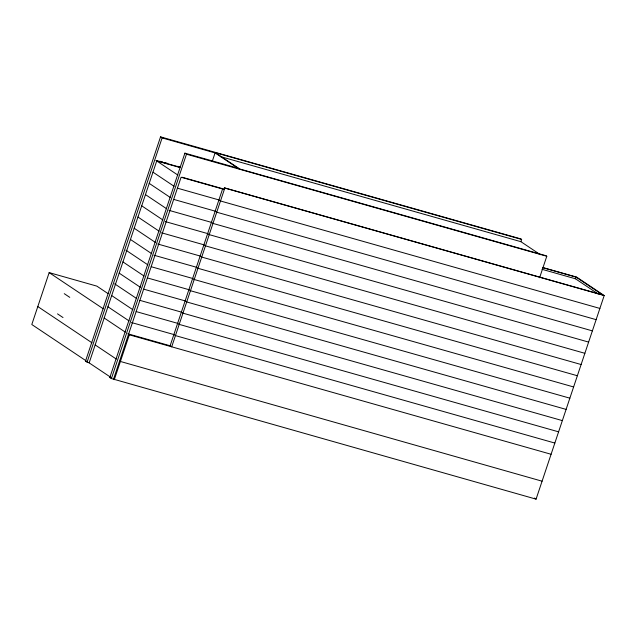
<?xml version="1.0" encoding="UTF-8"?>
<svg xmlns="http://www.w3.org/2000/svg" width="636" height="636" viewBox="0 0 636 636"><rect width="100%" height="100%" fill="white"/><g stroke="black" fill="none" stroke-linecap="round" stroke-linejoin="round"><path stroke-width="0.95" d="M108.16 293.689L96.839 286.12L49.163 272.613L31.8 324.511L85.947 360.723M110.322 377.029L89.159 362.878L85.47 361.224L160.542 136.859L520.868 238.905L521.647 239.43L520.9 241.68L540.385 254.71M87.045 362.274L162.116 137.909L160.542 136.859M89.159 362.878L156.726 160.948L180.266 167.61M543.247 267.669L576.701 277.137L604.2 295.533L536.076 499.141L111.403 378.563L109.829 377.514L184.901 153.149L237.872 168.15M111.403 378.563L186.475 154.198L184.901 153.149M113.518 379.167L181.085 177.237L223.459 189.234M114.305 379.692L129.323 334.814L128.536 334.29M212.265 161.321L215.087 152.91L162.116 137.909M222.672 188.709L223.856 189.504L224.413 187.819L224.81 188.081L171.696 346.819L170.122 345.769L222.672 188.709L182.182 177.245M539.598 277.749L546.793 256.252L546.006 255.728L238.659 168.675L214.3 152.386L521.647 239.43M598.134 293.943L575.469 278.783L576.033 277.097L542.595 267.629M220.334 156.551L520.9 241.68M186.475 154.198L546.793 256.252M542.031 269.314L575.469 278.783M159.859 161.226L162.689 162.029M164.573 162.562L167.395 163.365M177.754 166.298L180.576 167.093M156.885 160.685L180.425 167.355M224.413 187.819L602.745 294.969L576.033 277.097M224.81 188.081L604.2 295.533M177.484 188.192L218.919 199.927L220.493 200.984L599.883 308.428M173.731 199.41L215.167 211.152L216.741 212.201L596.131 319.654M169.041 210.365L211.414 222.369L212.988 223.419L592.378 330.871M165.288 221.582L207.662 233.587L209.228 234.636L588.626 342.089M161.528 232.8L203.91 244.804L205.476 245.854L584.866 353.306M157.776 244.017L200.149 256.022L201.723 257.071L581.113 364.523M154.023 255.235L196.397 267.239L197.971 268.289L577.361 375.741M151.209 266.723L192.644 278.457L194.219 279.506L573.608 386.958M147.457 277.94L188.892 289.674L190.466 290.724L569.856 398.176M143.704 289.157L185.14 300.892L186.714 301.949L566.104 409.393M139.952 300.375L181.387 312.109L182.953 313.166L562.351 420.611M136.199 311.592L177.635 323.334L179.201 324.384L558.591 431.836M131.501 322.547L173.874 334.552L175.449 335.601L554.838 443.053M127.749 333.765L170.122 345.769M129.323 334.814L551.086 454.271M542.079 481.19L119.528 361.216M85.47 361.224L87.593 361.82M109.829 377.514L111.244 377.911M64.26 293.673L69.769 297.362M57.502 313.866L63.012 317.555M215.358 152.688L239.716 168.977M155.939 160.423L177.889 175.099M152.974 172.165L174.129 186.316M149.221 183.383L170.376 197.534M145.461 194.6L166.624 208.751M141.709 205.818L162.872 219.969M137.956 217.035L159.119 231.186M134.204 228.252L155.367 242.403M534.455 498.06L536.076 499.141M130.452 239.47L151.607 253.621M125.912 250.163L147.854 264.846M122.947 261.913L144.102 276.064M119.186 273.13L140.349 287.281M114.647 283.823L136.597 298.499M111.682 295.565L132.845 309.716M107.929 306.783L129.092 320.934M49.163 272.613L103.31 308.826M104.177 318L125.332 332.151M37.802 306.56L91.958 342.78M95.169 344.927L116.324 359.078"/></g></svg>
